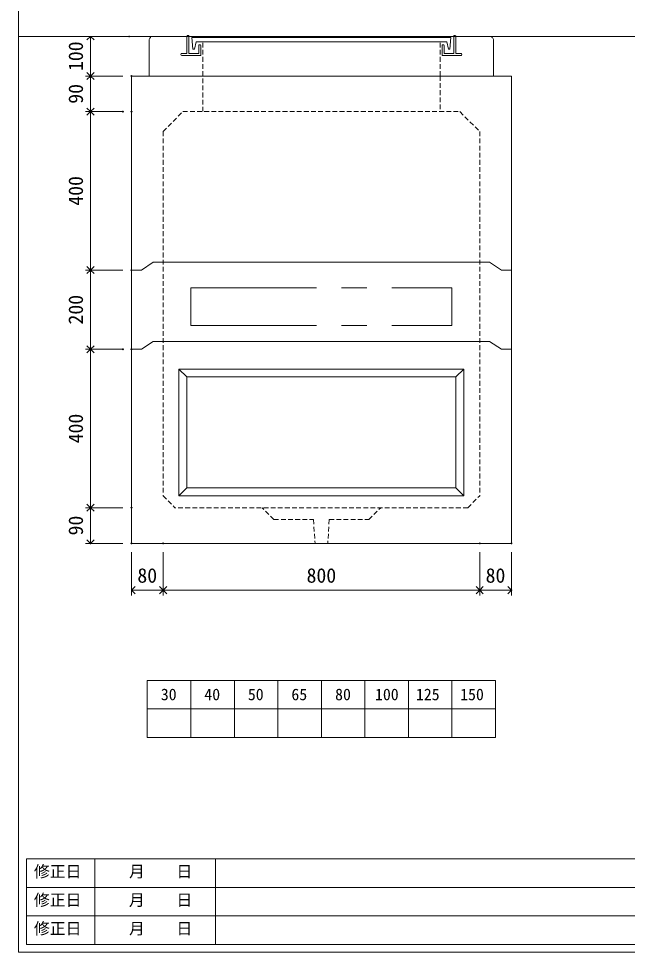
# Model space of a CAD drawing. Units: millimetres, scale not verified. Extents: x -4890 to 4890, y -2301 to 2302.
# Drawn here: x -1230 to 308, y -1973 to 384 of the extents above; entities that cross this region are included whole.
import ezdxf
from ezdxf.enums import TextEntityAlignment as Align

# ---------------------------------------------------------------- set-up
doc = ezdxf.new("R2010")
doc.units = ezdxf.units.MM
doc.header["$LTSCALE"] = 10
doc.header["$PDMODE"] = 32
doc.header["$PDSIZE"] = 2
doc.linetypes.add('DASHED1', pattern=[1.8, 1.2, -0.6])
doc.linetypes.add('USER2', pattern=[50.8, 31.75, -6.35, 6.35, -6.35])
doc.layers.add('0-1_Defpoints', color=7, linetype='Continuous')
for name, color, linetype, lineweight in [('0-2_waku', 7, 'Continuous', 18), ('0-3_gaikei', 7, 'Continuous', 18), ('0-4_kakure', 7, 'DASHED1', 5), ('0-5_sunpou', 7, 'Continuous', 5), ('0-9_uchigawa', 6, 'Continuous', 18), ('0-B_futa', 3, 'Continuous', 18), ('0-C_GL', 4, 'Continuous', 18), ('0-E_文字１', 7, 'Continuous', 18), ('1-3_uchigawa2', 6, 'USER2', 18)]:
    doc.layers.add(name, color=color, linetype=linetype, lineweight=lineweight)
doc.styles.add('ＭＳ ゴシック', font='')
doc.styles.get('ＭＳ ゴシック').set_extended_font_data('MS Gothic')

# ---------------------------------------------------------------- blocks, each defined once
blk = doc.blocks.new('_Open90')
at = {"layer": '0-5_sunpou'}
blk.add_line((0, 0), (-1, 0), dxfattribs=at)
blk.add_lwpolyline([(-0.5, 0.5), (0, 0), (-0.5, -0.5)], dxfattribs=at)
blk = doc.blocks.new('D84')
at = {"layer": '0-1_Defpoints'}
for p in [(502.32, 2442.03), (398.83, 2352.03), (502.32, 2352.03)]:
    blk.add_point(p, dxfattribs=at)
at = {"layer": '0-5_sunpou'}
for p, q in [((480.32, 2442.03), (385.83, 2442.03)), ((398.83, 2424.03), (398.83, 2370.03)), ((480.32, 2352.03), (385.83, 2352.03))]:
    blk.add_line(p, q, dxfattribs=at)
at = {"layer": '0-5_sunpou', "xscale": 18, "yscale": 18}
for p, rotation in [((398.83, 2442.03), 90), ((398.83, 2352.03), 270)]:
    blk.add_blockref('_Open90', p, dxfattribs=dict(at, rotation=rotation))
at = {"layer": '0-5_sunpou', "style": 'ＭＳ ゴシック'}
blk.add_text('90', height=36.66, rotation=90, dxfattribs=at).set_placement((390.83, 2372.03), align=Align.BOTTOM_LEFT)
blk = doc.blocks.new('D85')
at = {"layer": '0-1_Defpoints'}
for p in [(502.32, 1752.03), (398.83, 1352.03), (502.32, 1352.03)]:
    blk.add_point(p, dxfattribs=at)
at = {"layer": '0-5_sunpou'}
for p, q in [((480.32, 1752.03), (385.83, 1752.03)), ((398.83, 1734.03), (398.83, 1370.03)), ((480.32, 1352.03), (385.83, 1352.03))]:
    blk.add_line(p, q, dxfattribs=at)
at = {"layer": '0-5_sunpou', "xscale": 18, "yscale": 18}
for p, rotation in [((398.83, 1752.03), 90), ((398.83, 1352.03), 270)]:
    blk.add_blockref('_Open90', p, dxfattribs=dict(at, rotation=rotation))
at = {"layer": '0-5_sunpou', "style": 'ＭＳ ゴシック'}
blk.add_text('400', height=36.66, rotation=90, dxfattribs=at).set_placement((390.83, 1514.53), align=Align.BOTTOM_LEFT)
blk = doc.blocks.new('D86')
at = {"layer": '0-1_Defpoints'}
for p in [(502.32, 1352.03), (398.83, 1262.03), (502.32, 1262.03)]:
    blk.add_point(p, dxfattribs=at)
at = {"layer": '0-5_sunpou'}
for p, q in [((480.32, 1352.03), (385.83, 1352.03)), ((398.83, 1334.03), (398.83, 1280.03)), ((480.32, 1262.03), (385.83, 1262.03))]:
    blk.add_line(p, q, dxfattribs=at)
at = {"layer": '0-5_sunpou', "xscale": 18, "yscale": 18}
for p, rotation in [((398.83, 1352.03), 90), ((398.83, 1262.03), 270)]:
    blk.add_blockref('_Open90', p, dxfattribs=dict(at, rotation=rotation))
at = {"layer": '0-5_sunpou', "style": 'ＭＳ ゴシック'}
blk.add_text('90', height=36.66, rotation=90, dxfattribs=at).set_placement((390.83, 1282.03), align=Align.BOTTOM_LEFT)
blk = doc.blocks.new('D87')
at = {"layer": '0-1_Defpoints'}
for p in [(502.32, 1262.03), (582.32, 1262.03), (582.32, 1143.64)]:
    blk.add_point(p, dxfattribs=at)
at = {"layer": '0-5_sunpou'}
for p, q in [((502.32, 1240.03), (502.32, 1130.64)), ((582.32, 1240.03), (582.32, 1130.64)), ((520.32, 1143.64), (564.32, 1143.64))]:
    blk.add_line(p, q, dxfattribs=at)
at = {"layer": '0-5_sunpou', "xscale": 18, "yscale": 18, "rotation": 180}
blk.add_blockref('_Open90', (502.32, 1143.64), dxfattribs=at)
at = {"layer": '0-5_sunpou', "xscale": 18, "yscale": 18}
blk.add_blockref('_Open90', (582.32, 1143.64), dxfattribs=at)
at = {"layer": '0-5_sunpou', "style": 'ＭＳ ゴシック'}
blk.add_text('80', height=36.66, dxfattribs=at).set_placement((517.32, 1151.64), align=Align.BOTTOM_LEFT)
blk = doc.blocks.new('D88')
at = {"layer": '0-1_Defpoints'}
for p in [(582.32, 1262.03), (1382.32, 1262.03), (1382.32, 1143.64)]:
    blk.add_point(p, dxfattribs=at)
at = {"layer": '0-5_sunpou'}
for p, q in [((582.32, 1240.03), (582.32, 1130.64)), ((1382.32, 1240.03), (1382.32, 1130.64)), ((600.32, 1143.64), (1364.32, 1143.64))]:
    blk.add_line(p, q, dxfattribs=at)
at = {"layer": '0-5_sunpou', "xscale": 18, "yscale": 18, "rotation": 180}
blk.add_blockref('_Open90', (582.32, 1143.64), dxfattribs=at)
at = {"layer": '0-5_sunpou', "xscale": 18, "yscale": 18}
blk.add_blockref('_Open90', (1382.32, 1143.64), dxfattribs=at)
at = {"layer": '0-5_sunpou', "style": 'ＭＳ ゴシック'}
blk.add_text('800', height=36.66, dxfattribs=at).set_placement((944.82, 1151.64), align=Align.BOTTOM_LEFT)
blk = doc.blocks.new('D89')
at = {"layer": '0-1_Defpoints'}
for p in [(1382.32, 1262.03), (1462.32, 1262.03), (1462.32, 1143.64)]:
    blk.add_point(p, dxfattribs=at)
at = {"layer": '0-5_sunpou'}
for p, q in [((1382.32, 1240.03), (1382.32, 1130.64)), ((1462.32, 1240.03), (1462.32, 1130.64)), ((1400.32, 1143.64), (1444.32, 1143.64))]:
    blk.add_line(p, q, dxfattribs=at)
at = {"layer": '0-5_sunpou', "xscale": 18, "yscale": 18, "rotation": 180}
blk.add_blockref('_Open90', (1382.32, 1143.64), dxfattribs=at)
at = {"layer": '0-5_sunpou', "xscale": 18, "yscale": 18}
blk.add_blockref('_Open90', (1462.32, 1143.64), dxfattribs=at)
at = {"layer": '0-5_sunpou', "style": 'ＭＳ ゴシック'}
blk.add_text('80', height=36.66, dxfattribs=at).set_placement((1397.32, 1151.64), align=Align.BOTTOM_LEFT)
blk = doc.blocks.new('D90')
at = {"layer": '0-1_Defpoints'}
for p in [(480.32, 2352.03), (398.83, 1952.03), (502.32, 1952.03)]:
    blk.add_point(p, dxfattribs=at)
at = {"layer": '0-5_sunpou'}
for p, q in [((458.32, 2352.03), (385.83, 2352.03)), ((398.83, 2334.03), (398.83, 1970.03)), ((480.32, 1952.03), (385.83, 1952.03))]:
    blk.add_line(p, q, dxfattribs=at)
at = {"layer": '0-5_sunpou', "xscale": 18, "yscale": 18}
for p, rotation in [((398.83, 2352.03), 90), ((398.83, 1952.03), 270)]:
    blk.add_blockref('_Open90', p, dxfattribs=dict(at, rotation=rotation))
at = {"layer": '0-5_sunpou', "style": 'ＭＳ ゴシック'}
blk.add_text('400', height=36.66, rotation=90, dxfattribs=at).set_placement((390.83, 2114.53), align=Align.BOTTOM_LEFT)
blk = doc.blocks.new('D91')
at = {"layer": '0-1_Defpoints'}
for p in [(502.32, 1952.03), (398.83, 1752.03), (480.32, 1752.03)]:
    blk.add_point(p, dxfattribs=at)
at = {"layer": '0-5_sunpou'}
for p, q in [((480.32, 1952.03), (385.83, 1952.03)), ((398.83, 1934.03), (398.83, 1770.03)), ((458.32, 1752.03), (385.83, 1752.03))]:
    blk.add_line(p, q, dxfattribs=at)
at = {"layer": '0-5_sunpou', "xscale": 18, "yscale": 18}
for p, rotation in [((398.83, 1952.03), 90), ((398.83, 1752.03), 270)]:
    blk.add_blockref('_Open90', p, dxfattribs=dict(at, rotation=rotation))
at = {"layer": '0-5_sunpou', "style": 'ＭＳ ゴシック'}
blk.add_text('200', height=36.66, rotation=90, dxfattribs=at).set_placement((390.83, 1814.53), align=Align.BOTTOM_LEFT)
blk = doc.blocks.new('D122')
at = {"layer": '0-1_Defpoints'}
for p in [(496.77, 2542.03), (398.83, 2442.03), (502.32, 2442.03)]:
    blk.add_point(p, dxfattribs=at)
at = {"layer": '0-5_sunpou'}
for p, q in [((474.77, 2542.03), (385.83, 2542.03)), ((398.83, 2524.03), (398.83, 2460.03)), ((480.32, 2442.03), (385.83, 2442.03))]:
    blk.add_line(p, q, dxfattribs=at)
at = {"layer": '0-5_sunpou', "xscale": 18, "yscale": 18}
for p, rotation in [((398.83, 2542.03), 90), ((398.83, 2442.03), 270)]:
    blk.add_blockref('_Open90', p, dxfattribs=dict(at, rotation=rotation))
at = {"layer": '0-5_sunpou', "style": 'ＭＳ ゴシック'}
blk.add_text('100', height=36.66, rotation=90, dxfattribs=at).set_placement((390.83, 2454.53), align=Align.BOTTOM_LEFT)

msp = doc.modelspace()

# ---------------------------------------------------------------- linework, layer by layer
at = {"layer": '0-2_waku'}
for p, q in [((-1230.24, 2301.56), (-1230.24, -1973.44)), ((-905.24, -1286.77), (-25.24, -1286.77)), ((-905.24, -1286.77), (-905.24, -1430.77)), ((-905.24, -1286.77), (-905.24, -1430.77)), ((-905.24, -1286.77), (-905.24, -1430.77)), ((-905.24, -1286.77), (-905.24, -1430.77)), ((-795.24, -1286.77), (-795.24, -1430.77)), ((-685.24, -1286.77), (-685.24, -1430.77)), ((-685.24, -1286.77), (-685.24, -1430.77)), ((-575.24, -1286.77), (-575.24, -1430.77)), ((-465.24, -1286.77), (-465.24, -1430.77)), ((-355.24, -1286.77), (-355.24, -1430.77)), ((-245.24, -1286.77), (-245.24, -1430.77)), ((-135.24, -1286.77), (-135.24, -1430.77)), ((-25.24, -1286.77), (-25.24, -1430.77)), ((-905.24, -1358.77), (-25.24, -1358.77)), ((-905.24, -1430.77), (-25.24, -1430.77)), ((-1210.24, -1737.44), (-1210.24, -1953.44)), ((-1210.24, -1737.44), (817.76, -1737.44)), ((-1037.74, -1737.44), (-1037.74, -1953.44)), ((-732.74, -1737.44), (-732.74, -1953.44)), ((-732.74, -1737.44), (-732.74, -1953.44)), ((-1210.24, -1809.44), (817.76, -1809.44)), ((-1210.24, -1881.44), (529.76, -1881.44)), ((-1210.24, -1953.44), (817.76, -1953.44)), ((-1230.24, -1973.44), (4889.76, -1973.44)), ((-1230.24, -1973.44), (4889.76, -1973.44))]:
    msp.add_line(p, q, dxfattribs=at)
at = {"layer": '0-3_gaikei'}
for p, q in [((-890.24, 339.23), (-805.24, 339.23)), ((-125.24, 339.23), (-40.24, 339.23)), ((-900.24, 239.23), (-900.24, 329.23)), ((-30.24, 239.23), (-30.24, 329.23)), ((-945.24, 239.23), (14.76, 239.23)), ((-945.24, 239.23), (-945.24, -940.77)), ((-900.24, 239.23), (-790.24, 239.23)), ((-900.24, 239.23), (-790.24, 239.23)), ((-865.24, 239.23), (-65.24, 239.23)), ((-865.24, 239.23), (-65.24, 239.23)), ((-30.24, 239.23), (-140.24, 239.23)), ((-30.24, 239.23), (-140.24, 239.23)), ((14.76, 239.23), (14.76, -940.77)), ((-920.24, -250.77), (-890.24, -230.77)), ((-890.24, -230.77), (-40.24, -230.77)), ((-40.24, -230.77), (-10.24, -250.77)), ((-920.24, -250.77), (-945.24, -250.77)), ((-10.24, -250.77), (14.76, -250.77)), ((-920.24, -450.77), (-890.24, -430.77)), ((-920.24, -450.77), (-890.24, -430.77)), ((-920.24, -450.77), (-890.24, -430.77)), ((-920.24, -450.77), (-890.24, -430.77)), ((-920.24, -450.77), (-890.24, -430.77)), ((-890.24, -430.77), (-40.24, -430.77)), ((-40.24, -430.77), (-10.24, -450.77)), ((-40.24, -430.77), (-10.24, -450.77)), ((-40.24, -430.77), (-10.24, -450.77)), ((-40.24, -430.77), (-10.24, -450.77)), ((-40.24, -430.77), (-10.24, -450.77)), ((-920.24, -450.77), (-945.24, -450.77)), ((-920.24, -450.77), (-945.24, -450.77)), ((-920.24, -450.77), (-945.24, -450.77)), ((-920.24, -450.77), (-945.24, -450.77)), ((-920.24, -450.77), (-945.24, -450.77)), ((-10.24, -450.77), (14.76, -450.77)), ((-10.24, -450.77), (14.76, -450.77)), ((-10.24, -450.77), (14.76, -450.77)), ((-10.24, -450.77), (14.76, -450.77)), ((-10.24, -450.77), (14.76, -450.77)), ((14.76, -940.77), (-945.24, -940.77))]:
    msp.add_line(p, q, dxfattribs=at)
for centre, radius, start, end in [((-890.82, 329.81), 9.44, 86.47383, 183.52617), ((-39.91, 329.56), 9.68, 358.04251, 91.95749)]:
    msp.add_arc(centre, radius, start, end, dxfattribs=at)
at = {"layer": '0-4_kakure'}
for p, q in [((-765.24, 239.23), (-765.24, 325.73)), ((-165.24, 239.23), (-165.24, 325.73)), ((-765.24, 149.23), (-765.24, 239.23)), ((-165.24, 239.23), (-165.24, 149.23)), ((-865.24, 99.23), (-815.24, 149.23)), ((-815.24, 149.23), (-115.24, 149.23)), ((-815.24, 149.23), (-115.24, 149.23)), ((-115.24, 149.23), (-65.24, 99.23)), ((-865.24, 99.23), (-865.24, -820.77)), ((-65.24, 99.23), (-65.24, -820.77)), ((-865.24, -820.77), (-835.24, -850.77)), ((-95.24, -850.77), (-65.24, -820.77)), ((-95.24, -850.77), (-835.24, -850.77)), ((-585.24, -880.77), (-615.24, -850.77)), ((-585.24, -880.77), (-615.24, -850.77)), ((-345.24, -880.77), (-315.24, -850.77)), ((-345.24, -880.77), (-315.24, -850.77)), ((-585.24, -880.77), (-485.24, -880.77)), ((-585.24, -880.77), (-485.24, -880.77)), ((-485.24, -880.77), (-481.24, -940.77)), ((-445.24, -880.77), (-449.24, -940.77)), ((-445.24, -880.77), (-345.24, -880.77))]:
    msp.add_line(p, q, dxfattribs=at)
at = {"layer": '0-9_uchigawa'}
for p, q in [((-825.24, -500.77), (-105.24, -500.77)), ((-825.24, -500.77), (-825.24, -800.77)), ((-825.24, -500.77), (-805.24, -520.77)), ((-825.24, -500.77), (-805.24, -520.77)), ((-825.24, -500.77), (-825.24, -800.77)), ((-825.24, -500.77), (-105.24, -500.77)), ((-825.24, -500.77), (-825.24, -820.7)), ((-825.24, -500.77), (-805.24, -520.77)), ((-105.24, -500.77), (-125.24, -520.77)), ((-105.24, -500.77), (-125.24, -520.77)), ((-105.24, -500.77), (-105.24, -800.77)), ((-105.24, -500.77), (-105.24, -820.7)), ((-805.24, -520.77), (-125.24, -520.77)), ((-805.24, -520.77), (-805.24, -780.77)), ((-805.24, -520.77), (-805.24, -780.77)), ((-805.24, -520.77), (-805.24, -780.77)), ((-805.24, -520.77), (-805.24, -780.77)), ((-805.24, -520.77), (-805.24, -780.77)), ((-805.24, -520.77), (-805.24, -780.77)), ((-805.24, -520.77), (-805.24, -800.7)), ((-465.24, -520.77), (-125.24, -520.77)), ((-125.24, -520.77), (-125.24, -780.77)), ((-125.24, -520.77), (-125.24, -780.77)), ((-125.24, -800.7), (-125.24, -520.77)), ((-825.24, -820.7), (-805.24, -800.7)), ((-805.24, -800.7), (-125.24, -800.7)), ((-105.24, -820.7), (-125.24, -800.7)), ((-825.24, -820.7), (-105.24, -820.7)), ((-805.24, -820.7), (-105.24, -820.7))]:
    msp.add_line(p, q, dxfattribs=at)
for points in [[(-825.24, -500.77), (-805.24, -520.77), (-805.24, -780.77)], [(-825.24, -500.77), (-805.24, -520.77), (-125.24, -520.77)]]:
    msp.add_lwpolyline(points, dxfattribs=at)
at = {"layer": '0-B_futa'}
for p, q in [((-805.24, 339.23), (-805.24, 296.23)), ((-803.24, 341.23), (-800.24, 341.23)), ((-800.24, 341.23), (-800.24, 296.23)), ((-792.43, 336.73), (-138.1, 336.73)), ((-792.43, 336.73), (-789.94, 306.73)), ((-138.1, 336.73), (-140.35, 306.73)), ((-130.24, 341.23), (-130.24, 296.23)), ((-130.24, 341.23), (-127.24, 341.23)), ((-125.24, 339.23), (-125.24, 296.23)), ((-789.94, 306.73), (-786.23, 306.73)), ((-781.91, 325.73), (-786.23, 306.73)), ((-781.91, 325.73), (-148.57, 325.73)), ((-775.24, 316.23), (-775.24, 296.23)), ((-773.24, 318.23), (-772.24, 318.23)), ((-770.24, 316.23), (-770.24, 291.23)), ((-160.24, 316.23), (-160.24, 291.23)), ((-157.24, 318.23), (-158.24, 318.23)), ((-155.24, 316.23), (-155.24, 296.23)), ((-148.57, 325.73), (-144.25, 306.73)), ((-140.35, 306.73), (-144.25, 306.73)), ((-820.24, 294.23), (-820.24, 293.23)), ((-818.24, 296.23), (-805.24, 296.23)), ((-770.24, 291.23), (-818.24, 291.23)), ((-800.24, 296.23), (-775.24, 296.23)), ((-160.24, 291.23), (-112.24, 291.23)), ((-130.24, 296.23), (-155.24, 296.23)), ((-112.24, 296.23), (-125.24, 296.23)), ((-110.24, 294.23), (-110.24, 293.23))]:
    msp.add_line(p, q, dxfattribs=at)
for centre, start, end in [((-803.24, 339.23), 90, 180), ((-127.24, 339.23), 0, 90), ((-773.24, 316.23), 90, 180), ((-772.24, 316.23), 0, 90), ((-158.24, 316.23), 90, 180), ((-157.24, 316.23), 0, 90), ((-818.24, 294.23), 90, 180), ((-818.24, 293.23), 180, 270), ((-112.24, 294.23), 0, 90), ((-112.24, 293.23), 270, 0)]:
    msp.add_arc(centre, 2, start, end, dxfattribs=at)
at = {"layer": '0-C_GL'}
msp.add_line((-1230.24, 339.23), (4889.76, 339.23), dxfattribs=at)
at = {"layer": '1-3_uchigawa2'}
for p, q in [((-795.24, -295.77), (-795.24, -390.77)), ((-795.24, -295.77), (-135.24, -295.77)), ((-135.24, -295.77), (-135.24, -390.77)), ((-795.24, -390.77), (-135.24, -390.77))]:
    msp.add_line(p, q, dxfattribs=at)

# ---------------------------------------------------------------- block references
at = {"layer": '0-5_sunpou'}
for name in ['D122', 'D84', 'D90', 'D91', 'D85', 'D86', 'D87', 'D88', 'D89']:
    msp.add_blockref(name, (-1447.55, -2202.8), dxfattribs=at)

# ---------------------------------------------------------------- texts
at = {"layer": '0-E_文字１', "style": 'ＭＳ ゴシック'}
for s, p in [('30', (-871.04, -1345.68)), ('40', (-761.04, -1345.68)), ('50', (-651.04, -1345.68)), ('65', (-541.04, -1345.68)), ('80', (-430.64, -1345.68)), ('100', (-329.76, -1345.68)), ('125', (-226.38, -1345.68)), ('150', (-114.61, -1345.68)), ('修正日', (-1191.59, -1792.73)), ('\u3000\u3000月\u3000\u3000日', (-1031.44, -1792.73)), ('修正日', (-1191.59, -1864.73)), ('\u3000\u3000月\u3000\u3000日', (-1031.44, -1864.73)), ('修正日', (-1191.59, -1936.73)), ('\u3000\u3000月\u3000\u3000日', (-1031.44, -1936.73))]:
    msp.add_text(s, height=29.33, dxfattribs=at).set_placement(p, align=Align.BOTTOM_LEFT)

doc.saveas('drawing.dxf')
